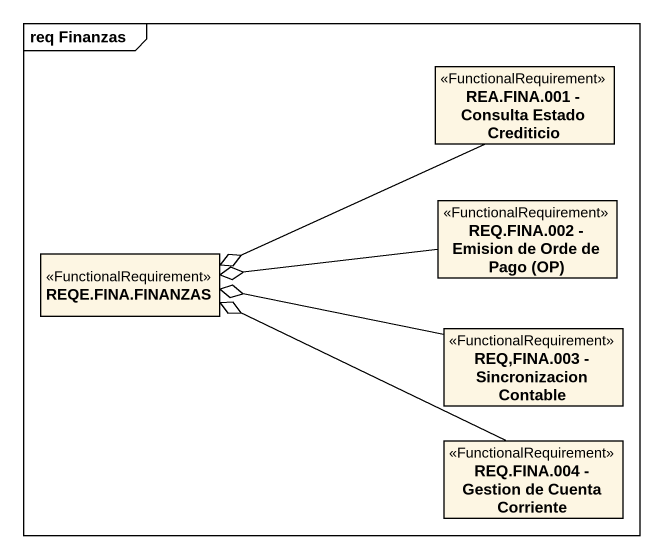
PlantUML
@startuml
mainframe req Finanzas
hide circle
hide empty members
class "REA.FINA.001 - Consulta Estado Crediticio" as REA_FINA_001_Consulta <<FunctionalRequirement>>
class "REQ.FINA.002 - Emision de Orde de Pago (OP)" as REQ_FINA_002_Emision_de <<FunctionalRequirement>>
class "REQE.FINA.FINANZAS" as REQE_FINA_FINANZAS <<FunctionalRequirement>>
class "REQ,FINA.003 - Sincronizacion Contable" as REQ_FINA_003_Sincronizacion <<FunctionalRequirement>>
class "REQ.FINA.004 - Gestion de Cuenta Corriente" as REQ_FINA_004_Gestion_de <<FunctionalRequirement>>
REA_FINA_001_Consulta -left-o REQE_FINA_FINANZAS
REQ_FINA_002_Emision_de -left-o REQE_FINA_FINANZAS
REQ_FINA_003_Sincronizacion -left-o REQE_FINA_FINANZAS
REQ_FINA_004_Gestion_de -left-o REQE_FINA_FINANZAS
@enduml
